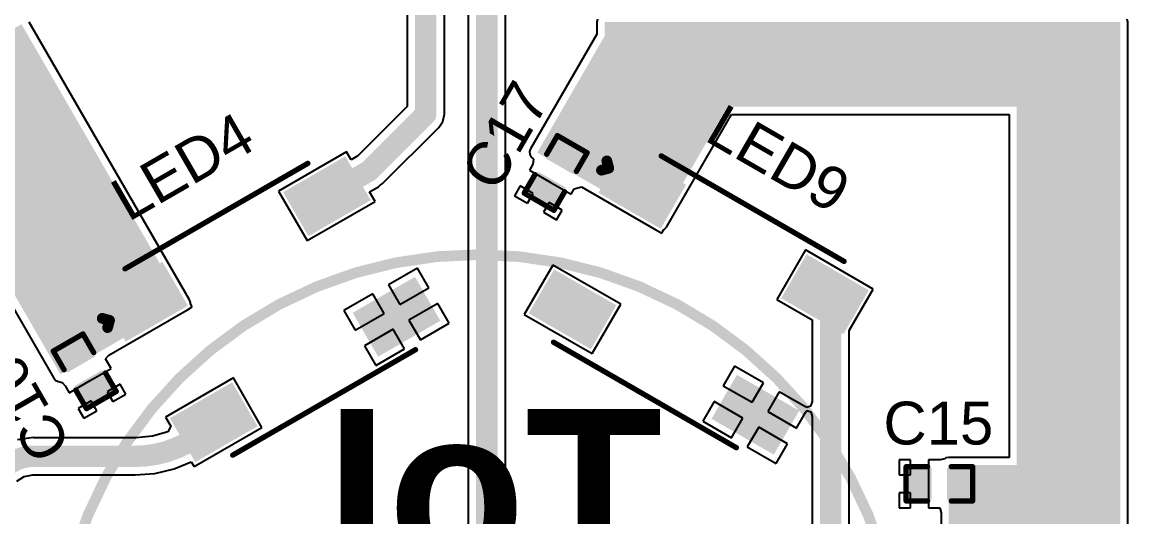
# Model space of a CAD drawing. Header units: inches. Extents: x -5 to 433, y -20 to 71.
# Drawn here: x 29.2 to 55.39, y 28.78 to 40.51 of the extents above; entities that cross this region are included whole.
import ezdxf

# ---------------------------------------------------------------- set-up
doc = ezdxf.new("R2010")
doc.units = ezdxf.units.IN
for name, color, linetype in [('Deimensions', 6, 'Continuous'), ('Top Layer', 1, 'Continuous'), ('Top Overlay', 2, 'Continuous'), ('Top Paste', 8, 'Continuous'), ('Top Solder', 216, 'Continuous')]:
    doc.layers.add(name, color=color, linetype=linetype)
doc.styles.add('Arial', font='', dxfattribs={"height": 0.2})
doc.styles.add('Arial_Bold', font='', dxfattribs={"height": 0.2})
doc.styles.get('Arial').set_extended_font_data('Arial')
doc.styles.get('Arial_Bold').set_extended_font_data('Arial', bold=True)

msp = doc.modelspace()

# ---------------------------------------------------------------- hatches: boundary and pattern name
at = {"layer": 'Top Layer'}
for points in [[(30.108, 32.163), (33.01, 33.839), (29.184, 40.465), (26.282, 38.79)], [(55.16, 40.513), (42.996, 40.513), (42.996, 38.506), (55.16, 38.506)], [(52.759, 10.369), (55.21, 10.369), (55.21, 40.513), (52.759, 40.513)], [(41.401, 37.419), (44.303, 35.744), (45.898, 38.506), (42.996, 40.182)], [(42.233, 36.986), (41.683, 37.304), (41.912, 37.7), (42.462, 37.382)], [(43.487, 37.369), (44.786, 36.619), (44.286, 35.753), (42.987, 36.503)], [(37.318, 36.326), (36.019, 35.576), (35.519, 36.442), (36.818, 37.192)], [(41.763, 36.173), (41.213, 36.49), (41.442, 36.886), (41.992, 36.569)], [(48.617, 33.253), (47.318, 34.003), (47.818, 34.869), (49.117, 34.119)], [(31.188, 33.942), (32.487, 34.692), (32.987, 33.826), (31.688, 33.076)], [(37.169, 33.584), (38.468, 34.334), (38.968, 33.468), (37.669, 32.718)], [(41.837, 34.511), (43.136, 33.761), (42.636, 32.895), (41.337, 33.645)], [(30.838, 32.601), (30.288, 32.283), (30.059, 32.679), (30.609, 32.997)], [(31.307, 31.787), (30.757, 31.469), (30.529, 31.865), (31.079, 32.183)], [(46.168, 32.011), (47.467, 31.261), (46.967, 30.395), (45.668, 31.145)], [(32.838, 31.084), (34.137, 31.834), (34.637, 30.968), (33.338, 30.218)], [(50.228, 29.248), (50.228, 29.883), (50.685, 29.883), (50.685, 29.248)], [(55.21, 30.01), (51.15, 30.01), (51.15, 26.75), (55.21, 26.75)], [(51.167, 29.248), (51.167, 29.883), (51.625, 29.883), (51.625, 29.248)]]:
    msp.add_hatch(color=1, dxfattribs=at).paths.add_polyline_path(points)
at = {"layer": 'Top Paste'}
for points in [[(42.233, 36.986), (41.683, 37.304), (41.912, 37.7), (42.462, 37.382)], [(43.487, 37.369), (44.786, 36.619), (44.286, 35.753), (42.987, 36.503)], [(37.318, 36.326), (36.019, 35.576), (35.519, 36.442), (36.818, 37.192)], [(41.763, 36.173), (41.213, 36.49), (41.442, 36.886), (41.992, 36.569)], [(48.617, 33.253), (47.318, 34.003), (47.818, 34.869), (49.117, 34.119)], [(31.188, 33.942), (32.487, 34.692), (32.987, 33.826), (31.688, 33.076)], [(37.169, 33.584), (38.468, 34.334), (38.968, 33.468), (37.669, 32.718)], [(41.837, 34.511), (43.136, 33.761), (42.636, 32.895), (41.337, 33.645)], [(30.838, 32.601), (30.288, 32.283), (30.059, 32.679), (30.609, 32.997)], [(31.307, 31.787), (30.757, 31.469), (30.529, 31.865), (31.079, 32.183)], [(46.168, 32.011), (47.467, 31.261), (46.967, 30.395), (45.668, 31.145)], [(32.838, 31.084), (34.137, 31.834), (34.637, 30.968), (33.338, 30.218)], [(50.228, 29.248), (50.228, 29.883), (50.685, 29.883), (50.685, 29.248)], [(51.167, 29.248), (51.167, 29.883), (51.625, 29.883), (51.625, 29.248)]]:
    msp.add_hatch(color=8, dxfattribs=at).paths.add_polyline_path(points)
at = {"layer": 'Top Solder'}
for points in [[(42.255, 36.905), (41.601, 37.282), (41.89, 37.782), (42.544, 37.404)], [(43.45, 37.508), (44.925, 36.656), (44.324, 35.614), (42.849, 36.466)], [(37.456, 36.289), (35.981, 35.437), (35.38, 36.479), (36.855, 37.331)], [(41.785, 36.091), (41.131, 36.468), (41.42, 36.968), (42.074, 36.591)], [(48.654, 33.114), (47.179, 33.966), (47.78, 35.008), (49.255, 34.156)], [(31.05, 33.979), (32.525, 34.831), (33.126, 33.789), (31.651, 32.937)], [(41.8, 34.65), (43.275, 33.799), (42.674, 32.757), (41.199, 33.608)], [(37.03, 33.621), (38.505, 34.473), (39.106, 33.431), (37.631, 32.579)], [(30.919, 32.579), (30.266, 32.201), (29.977, 32.701), (30.631, 33.079)], [(31.389, 31.765), (30.736, 31.387), (30.447, 31.887), (31.101, 32.265)], [(32.7, 31.121), (34.175, 31.973), (34.776, 30.931), (33.301, 30.079)], [(46.13, 32.15), (47.605, 31.299), (47.004, 30.257), (45.529, 31.108)], [(50.168, 29.188), (50.168, 29.943), (50.745, 29.943), (50.745, 29.188)], [(51.107, 29.188), (51.107, 29.943), (51.685, 29.943), (51.685, 29.188)]]:
    msp.add_hatch(color=216, dxfattribs=at).paths.add_polyline_path(points)

# ---------------------------------------------------------------- linework, layer by layer
at = {"layer": 'Deimensions'}
msp.add_lwpolyline([(50, 25, 0.254, 0.254, 1), (30, 25, 0.254, 0.254, 1)], format="xyseb", close=True, dxfattribs=at)
at = {"layer": 'Top Layer'}
for p, q in [((38.32, 49.824), (38.32, 38.511)), ((39.201, 38.328), (39.201, 49.642)), ((39.768, 47.593), (39.768, 27.444)), ((40.648, 27.262), (40.648, 47.411)), ((33.167, 33.929), (29.365, 40.514)), ((42.828, 40.582), (42.814, 40.513)), ((42.814, 40.513), (42.814, 40.231)), ((55.391, 40.513), (55.377, 40.582)), ((55.391, 11.811), (55.391, 40.513)), ((42.814, 40.231), (41.244, 37.51)), ((38.32, 38.511), (37.148, 37.339)), ((39.167, 38.16), (39.201, 38.328)), ((44.46, 35.653), (46.002, 38.325)), ((46.002, 38.325), (52.577, 38.325)), ((52.577, 38.325), (52.577, 30.191)), ((37.73, 36.675), (39.072, 38.017)), ((39.072, 38.017), (39.167, 38.16)), ((41.244, 37.51), (41.221, 37.443)), ((36.883, 37.435), (35.276, 36.507)), ((36.991, 37.248), (36.883, 37.435)), ((37.148, 37.339), (36.991, 37.248)), ((41.221, 37.443), (41.225, 37.373)), ((41.225, 37.373), (41.257, 37.309)), ((41.257, 37.309), (41.31, 37.262)), ((41.31, 37.262), (41.297, 37.143)), ((27.05, 37.097), (29.951, 32.073)), ((41.297, 37.143), (41.215, 37.002)), ((41.215, 37.002), (41.71, 36.716)), ((37.682, 36.643), (37.73, 36.675)), ((41.71, 36.716), (42.205, 36.431)), ((35.276, 36.507), (35.953, 35.333)), ((37.431, 36.485), (37.639, 36.605)), ((37.56, 36.261), (37.431, 36.485)), ((37.639, 36.605), (37.682, 36.643)), ((41, 36.628), (40.866, 36.397)), ((41.308, 36.45), (41, 36.628)), ((41.174, 36.219), (41.308, 36.45)), ((42.205, 36.431), (42.278, 36.557)), ((42.278, 36.557), (42.45, 36.604)), ((42.45, 36.604), (44.212, 35.587)), ((35.953, 35.333), (37.56, 36.261)), ((40.866, 36.397), (41.174, 36.219)), ((41.681, 36.234), (41.548, 36.003)), ((41.989, 36.057), (41.681, 36.234)), ((41.548, 36.003), (41.856, 35.826)), ((41.856, 35.826), (41.989, 36.057)), ((44.413, 35.6), (44.46, 35.653)), ((44.46, 35.653), (44.46, 35.653)), ((44.212, 35.587), (44.229, 35.581)), ((44.229, 35.581), (44.352, 35.51)), ((44.352, 35.51), (44.399, 35.593)), ((44.399, 35.593), (44.413, 35.6)), ((47.752, 35.112), (47.075, 33.938)), ((49.359, 34.184), (47.752, 35.112)), ((38.561, 34.681), (37.878, 34.287)), ((38.83, 34.215), (38.561, 34.681)), ((41.772, 34.754), (41.095, 33.58)), ((43.379, 33.826), (41.772, 34.754)), ((37.504, 34.071), (36.822, 33.677)), ((37.773, 33.605), (37.504, 34.071)), ((37.878, 34.287), (38.147, 33.821)), ((38.147, 33.821), (38.83, 34.215)), ((48.79, 33.199), (49.359, 34.184)), ((33.19, 33.862), (33.167, 33.929)), ((33.188, 33.834), (33.19, 33.862)), ((33.23, 33.761), (33.188, 33.834)), ((39.045, 33.841), (38.363, 33.447)), ((39.315, 33.375), (39.045, 33.841)), ((42.702, 32.652), (43.379, 33.826)), ((47.075, 33.938), (47.91, 33.456)), ((31.253, 32.615), (33.101, 33.682)), ((33.101, 33.682), (33.114, 33.694)), ((33.101, 33.682), (33.101, 33.682)), ((33.114, 33.694), (33.23, 33.761)), ((36.822, 33.677), (37.091, 33.211)), ((37.091, 33.211), (37.773, 33.605)), ((41.095, 33.58), (42.702, 32.652)), ((38.363, 33.447), (38.632, 32.981)), ((38.632, 32.981), (39.315, 33.375)), ((47.91, 33.456), (47.91, 31.52)), ((37.989, 33.231), (37.307, 32.837)), ((38.258, 32.765), (37.989, 33.231)), ((48.79, 28.428), (48.79, 33.199)), ((37.307, 32.837), (37.576, 32.371)), ((37.576, 32.371), (38.258, 32.765)), ((31.172, 32.53), (31.253, 32.615)), ((31.219, 32.449), (31.172, 32.53)), ((30.81, 32.013), (31.305, 32.299)), ((31.305, 32.299), (31.219, 32.449)), ((46.075, 32.358), (45.805, 31.892)), ((46.757, 31.964), (46.075, 32.358)), ((29.951, 32.073), (29.997, 32.019)), ((29.997, 32.019), (30.061, 31.988)), ((30.061, 31.988), (30.148, 31.967)), ((30.148, 31.967), (30.22, 31.893)), ((30.315, 31.727), (30.81, 32.013)), ((34.203, 32.077), (32.596, 31.149)), ((34.88, 30.903), (34.203, 32.077)), ((46.488, 31.498), (46.757, 31.964)), ((30.22, 31.893), (30.315, 31.727)), ((31.521, 31.925), (31.213, 31.747)), ((31.213, 31.747), (31.346, 31.516)), ((31.346, 31.516), (31.654, 31.694)), ((31.654, 31.694), (31.521, 31.925)), ((45.805, 31.892), (46.488, 31.498)), ((47.131, 31.748), (46.862, 31.282)), ((47.726, 31.405), (47.131, 31.748)), ((30.839, 31.531), (30.531, 31.353)), ((30.972, 31.3), (30.839, 31.531)), ((45.59, 31.518), (45.321, 31.052)), ((46.272, 31.124), (45.59, 31.518)), ((47.91, 31.52), (47.874, 31.408)), ((30.531, 31.353), (30.665, 31.122)), ((30.665, 31.122), (30.972, 31.3)), ((46.862, 31.282), (47.544, 30.888)), ((47.544, 30.888), (47.756, 31.255)), ((47.783, 31.372), (47.726, 31.405)), ((47.756, 31.255), (47.783, 31.301)), ((47.874, 31.408), (47.783, 31.372)), ((47.783, 31.301), (47.882, 31.274)), ((47.874, 31.408), (47.874, 31.408)), ((47.874, 31.408), (47.874, 31.408)), ((47.882, 31.274), (47.882, 31.274)), ((47.882, 31.274), (47.882, 31.274)), ((47.882, 31.274), (47.91, 31.158)), ((32.596, 31.149), (32.719, 30.935)), ((32.719, 30.935), (32.71, 30.903)), ((45.321, 31.052), (46.003, 30.658)), ((46.003, 30.658), (46.272, 31.124)), ((46.646, 30.908), (46.377, 30.442)), ((47.329, 30.514), (46.646, 30.908)), ((47.91, 31.158), (47.91, 28.428)), ((29.469, 30.662), (29.092, 30.612)), ((29.469, 30.658), (29.469, 30.662)), ((31.878, 30.658), (29.469, 30.658)), ((31.898, 30.654), (31.878, 30.658)), ((32.289, 30.693), (31.898, 30.654)), ((32.649, 30.802), (32.289, 30.693)), ((32.71, 30.903), (32.649, 30.802)), ((33.273, 29.975), (34.88, 30.903)), ((46.377, 30.442), (47.06, 30.048)), ((47.06, 30.048), (47.329, 30.514)), ((50.24, 30.137), (49.974, 30.137)), ((49.974, 30.137), (49.974, 29.781)), ((50.24, 29.781), (50.24, 30.137)), ((50.903, 30.137), (50.672, 30.137)), ((50.672, 30.137), (50.672, 29.566)), ((50.941, 30.137), (50.903, 30.137)), ((51.056, 30.161), (50.941, 30.137)), ((51.081, 30.178), (51.056, 30.161)), ((51.15, 30.191), (51.081, 30.178)), ((52.577, 30.191), (51.15, 30.191)), ((32.344, 29.814), (32.799, 29.923)), ((32.799, 29.923), (33.206, 30.091)), ((33.206, 30.091), (33.273, 29.975)), ((29.074, 29.625), (29.247, 29.74)), ((29.247, 29.74), (29.452, 29.781)), ((29.452, 29.781), (29.469, 29.778)), ((29.469, 29.778), (31.878, 29.778)), ((31.878, 29.777), (32.344, 29.814)), ((31.878, 29.778), (31.878, 29.777)), ((49.974, 29.781), (50.24, 29.781)), ((50.24, 29.35), (49.974, 29.35)), ((49.974, 29.35), (49.974, 28.994)), ((50.24, 28.994), (50.24, 29.35)), ((50.672, 29.566), (50.672, 28.994)), ((49.974, 28.994), (50.24, 28.994)), ((50.672, 28.994), (50.939, 28.994)), ((50.939, 28.994), (50.969, 28.879)), ((50.969, 28.879), (50.969, 26.75))]:
    msp.add_line(p, q, dxfattribs=at)
for points in [[(38.76, 38.328, 0.508, 0.508, 0), (38.76, 49.824, 0.508, 0.508, 0)], [(40.208, 27.262, 0.508, 0.508, 0), (40.208, 47.593, 0.508, 0.508, 0)], [(37.419, 36.986, 0.508, 0.508, 0), (38.76, 38.328, 0.508, 0.508, 0)], [(36.837, 36.651, 0.508, 0.508, 0), (37.419, 36.986, 0.508, 0.508, 0)], [(36.418, 36.384, 0.508, 0.508, 0), (36.837, 36.651, 0.508, 0.508, 0)], [(48.217, 34.061, 0.508, 0.508, -0.198912), (48.35, 33.74, 0.508, 0.508, 0)], [(48.35, 27.5, 0.508, 0.508, 0), (48.35, 33.74, 0.508, 0.508, 0)], [(33.674, 30.962, 0.508, 0.508, -0.198912), (31.878, 30.218, 0.508, 0.508, 0)], [(33.674, 30.962, 0.508, 0.508, 0), (33.738, 31.026, 0.508, 0.508, 0)], [(28.753, 29.921, 0.508, 0.508, -0.198912), (29.469, 30.218, 0.508, 0.508, 0)], [(29.469, 30.218, 0.508, 0.508, 0), (31.878, 30.218, 0.508, 0.508, 0)]]:
    msp.add_lwpolyline(points, format="xyseb", dxfattribs=at)
for points in [[(38.633, 38.328, 0.254, 0.254, 1), (38.887, 38.328, 0.254, 0.254, 1)], [(38.633, 38.328, 0.254, 0.254, 1), (38.887, 38.328, 0.254, 0.254, 1)], [(37.292, 36.986, 0.254, 0.254, 1), (37.546, 36.986, 0.254, 0.254, 1)], [(37.292, 36.986, 0.254, 0.254, 1), (37.546, 36.986, 0.254, 0.254, 1)], [(36.71, 36.651, 0.254, 0.254, 1), (36.964, 36.651, 0.254, 0.254, 1)], [(36.71, 36.651, 0.254, 0.254, 1), (36.964, 36.651, 0.254, 0.254, 1)], [(36.291, 36.384, 0.254, 0.254, 1), (36.545, 36.384, 0.254, 0.254, 1)], [(48.09, 34.061, 0.254, 0.254, 1), (48.344, 34.061, 0.254, 0.254, 1)], [(48.223, 33.74, 0.254, 0.254, 1), (48.477, 33.74, 0.254, 0.254, 1)], [(48.223, 33.74, 0.254, 0.254, 1), (48.477, 33.74, 0.254, 0.254, 1)], [(33.547, 30.962, 0.254, 0.254, 1), (33.801, 30.962, 0.254, 0.254, 1)], [(33.547, 30.962, 0.254, 0.254, 1), (33.801, 30.962, 0.254, 0.254, 1)], [(33.611, 31.026, 0.254, 0.254, 1), (33.865, 31.026, 0.254, 0.254, 1)], [(29.342, 30.218, 0.254, 0.254, 1), (29.596, 30.218, 0.254, 0.254, 1)], [(29.342, 30.218, 0.254, 0.254, 1), (29.596, 30.218, 0.254, 0.254, 1)], [(31.751, 30.218, 0.254, 0.254, 1), (32.005, 30.218, 0.254, 0.254, 1)], [(31.751, 30.218, 0.254, 0.254, 1), (32.005, 30.218, 0.254, 0.254, 1)]]:
    msp.add_lwpolyline(points, format="xyseb", close=True, dxfattribs=at)
at = {"layer": 'Top Overlay'}
for points in [[(41.625, 37.381, 0.127, 0.127, 0), (41.879, 37.821, 0.127, 0.127, 0)], [(41.879, 37.821, 0.127, 0.127, 0), (42.583, 37.415, 0.127, 0.127, 0)], [(42.329, 36.975, 0.127, 0.127, 0), (42.583, 37.415, 0.127, 0.127, 0)], [(31.638, 34.664, 0.127, 0.127, 0), (35.968, 37.164, 0.127, 0.127, 0)], [(42.922, 37.002, 0.254, 0.254, 0), (43.049, 37.222, 0.254, 0.254, 0)], [(43.049, 37.222, 0.254, 0.254, 0), (43.096, 37.049, 0.254, 0.254, 0)], [(44.337, 37.341, 0.127, 0.127, 0), (48.667, 34.841, 0.127, 0.127, 0)], [(41.092, 36.458, 0.127, 0.127, 0), (41.346, 36.898, 0.127, 0.127, 0)], [(42.922, 37.002, 0.254, 0.254, 0), (43.096, 37.049, 0.254, 0.254, 0)], [(41.092, 36.458, 0.127, 0.127, 0), (41.796, 36.051, 0.127, 0.127, 0)], [(41.796, 36.051, 0.127, 0.127, 0), (42.05, 36.491, 0.127, 0.127, 0)], [(31.097, 33.489, 0.254, 0.254, 0), (31.224, 33.269, 0.254, 0.254, 0)], [(31.097, 33.489, 0.254, 0.254, 0), (31.27, 33.442, 0.254, 0.254, 0)], [(31.224, 33.269, 0.254, 0.254, 0), (31.27, 33.442, 0.254, 0.254, 0)], [(29.938, 32.712, 0.127, 0.127, 0), (30.641, 33.118, 0.127, 0.127, 0)], [(30.641, 33.118, 0.127, 0.127, 0), (30.895, 32.678, 0.127, 0.127, 0)], [(29.938, 32.712, 0.127, 0.127, 0), (30.192, 32.272, 0.127, 0.127, 0)], [(34.188, 30.246, 0.127, 0.127, 0), (38.518, 32.746, 0.127, 0.127, 0)], [(41.787, 32.923, 0.127, 0.127, 0), (46.117, 30.423, 0.127, 0.127, 0)], [(31.175, 32.194, 0.127, 0.127, 0), (31.429, 31.754, 0.127, 0.127, 0)], [(30.471, 31.788, 0.127, 0.127, 0), (30.725, 31.348, 0.127, 0.127, 0)], [(30.725, 31.348, 0.127, 0.127, 0), (31.429, 31.754, 0.127, 0.127, 0)], [(50.139, 29.159, 0.127, 0.127, 0), (50.139, 29.972, 0.127, 0.127, 0)], [(50.139, 29.972, 0.127, 0.127, 0), (50.647, 29.972, 0.127, 0.127, 0)], [(51.206, 29.972, 0.127, 0.127, 0), (51.714, 29.972, 0.127, 0.127, 0)], [(51.714, 29.159, 0.127, 0.127, 0), (51.714, 29.972, 0.127, 0.127, 0)], [(50.139, 29.159, 0.127, 0.127, 0), (50.647, 29.159, 0.127, 0.127, 0)], [(51.206, 29.159, 0.127, 0.127, 0), (51.714, 29.159, 0.127, 0.127, 0)]]:
    msp.add_lwpolyline(points, format="xyseb", dxfattribs=at)
for points in [[(41.847, 37.821, 0.0635, 0.0635, 1), (41.911, 37.821, 0.0635, 0.0635, 1)], [(41.847, 37.821, 0.0635, 0.0635, 1), (41.911, 37.821, 0.0635, 0.0635, 1)], [(42.551, 37.415, 0.0635, 0.0635, 1), (42.615, 37.415, 0.0635, 0.0635, 1)], [(42.551, 37.415, 0.0635, 0.0635, 1), (42.615, 37.415, 0.0635, 0.0635, 1)], [(35.936, 37.164, 0.0635, 0.0635, 1), (35.999, 37.164, 0.0635, 0.0635, 1)], [(41.593, 37.381, 0.0635, 0.0635, 1), (41.657, 37.381, 0.0635, 0.0635, 1)], [(42.986, 37.222, 0.127, 0.127, 1), (43.113, 37.222, 0.127, 0.127, 1)], [(42.986, 37.222, 0.127, 0.127, 1), (43.113, 37.222, 0.127, 0.127, 1)], [(44.306, 37.341, 0.0635, 0.0635, 1), (44.369, 37.341, 0.0635, 0.0635, 1)], [(41.314, 36.898, 0.0635, 0.0635, 1), (41.377, 36.898, 0.0635, 0.0635, 1)], [(42.297, 36.975, 0.0635, 0.0635, 1), (42.361, 36.975, 0.0635, 0.0635, 1)], [(42.859, 37.002, 0.127, 0.127, 1), (42.986, 37.002, 0.127, 0.127, 1)], [(42.859, 37.002, 0.127, 0.127, 1), (42.986, 37.002, 0.127, 0.127, 1)], [(43.032, 37.049, 0.127, 0.127, 1), (43.159, 37.049, 0.127, 0.127, 1)], [(43.032, 37.049, 0.127, 0.127, 1), (43.159, 37.049, 0.127, 0.127, 1)], [(41.06, 36.458, 0.0635, 0.0635, 1), (41.123, 36.458, 0.0635, 0.0635, 1)], [(41.06, 36.458, 0.0635, 0.0635, 1), (41.123, 36.458, 0.0635, 0.0635, 1)], [(42.018, 36.491, 0.0635, 0.0635, 1), (42.081, 36.491, 0.0635, 0.0635, 1)], [(41.764, 36.051, 0.0635, 0.0635, 1), (41.827, 36.051, 0.0635, 0.0635, 1)], [(41.764, 36.051, 0.0635, 0.0635, 1), (41.827, 36.051, 0.0635, 0.0635, 1)], [(48.636, 34.841, 0.0635, 0.0635, 1), (48.699, 34.841, 0.0635, 0.0635, 1)], [(31.606, 34.664, 0.0635, 0.0635, 1), (31.669, 34.664, 0.0635, 0.0635, 1)], [(31.033, 33.489, 0.127, 0.127, 1), (31.16, 33.489, 0.127, 0.127, 1)], [(31.033, 33.489, 0.127, 0.127, 1), (31.16, 33.489, 0.127, 0.127, 1)], [(31.207, 33.442, 0.127, 0.127, 1), (31.334, 33.442, 0.127, 0.127, 1)], [(31.207, 33.442, 0.127, 0.127, 1), (31.334, 33.442, 0.127, 0.127, 1)], [(31.16, 33.269, 0.127, 0.127, 1), (31.287, 33.269, 0.127, 0.127, 1)], [(31.16, 33.269, 0.127, 0.127, 1), (31.287, 33.269, 0.127, 0.127, 1)], [(30.61, 33.118, 0.0635, 0.0635, 1), (30.673, 33.118, 0.0635, 0.0635, 1)], [(30.61, 33.118, 0.0635, 0.0635, 1), (30.673, 33.118, 0.0635, 0.0635, 1)], [(29.906, 32.712, 0.0635, 0.0635, 1), (29.969, 32.712, 0.0635, 0.0635, 1)], [(29.906, 32.712, 0.0635, 0.0635, 1), (29.969, 32.712, 0.0635, 0.0635, 1)], [(30.864, 32.678, 0.0635, 0.0635, 1), (30.927, 32.678, 0.0635, 0.0635, 1)], [(38.487, 32.746, 0.0635, 0.0635, 1), (38.55, 32.746, 0.0635, 0.0635, 1)], [(41.755, 32.923, 0.0635, 0.0635, 1), (41.818, 32.923, 0.0635, 0.0635, 1)], [(30.16, 32.272, 0.0635, 0.0635, 1), (30.223, 32.272, 0.0635, 0.0635, 1)], [(31.143, 32.194, 0.0635, 0.0635, 1), (31.207, 32.194, 0.0635, 0.0635, 1)], [(30.439, 31.788, 0.0635, 0.0635, 1), (30.503, 31.788, 0.0635, 0.0635, 1)], [(31.397, 31.754, 0.0635, 0.0635, 1), (31.461, 31.754, 0.0635, 0.0635, 1)], [(31.397, 31.754, 0.0635, 0.0635, 1), (31.461, 31.754, 0.0635, 0.0635, 1)], [(30.693, 31.348, 0.0635, 0.0635, 1), (30.757, 31.348, 0.0635, 0.0635, 1)], [(30.693, 31.348, 0.0635, 0.0635, 1), (30.757, 31.348, 0.0635, 0.0635, 1)], [(46.085, 30.423, 0.0635, 0.0635, 1), (46.148, 30.423, 0.0635, 0.0635, 1)], [(34.157, 30.246, 0.0635, 0.0635, 1), (34.22, 30.246, 0.0635, 0.0635, 1)], [(50.107, 29.972, 0.0635, 0.0635, 1), (50.17, 29.972, 0.0635, 0.0635, 1)], [(50.107, 29.972, 0.0635, 0.0635, 1), (50.17, 29.972, 0.0635, 0.0635, 1)], [(50.615, 29.972, 0.0635, 0.0635, 1), (50.678, 29.972, 0.0635, 0.0635, 1)], [(51.174, 29.972, 0.0635, 0.0635, 1), (51.237, 29.972, 0.0635, 0.0635, 1)], [(51.682, 29.972, 0.0635, 0.0635, 1), (51.745, 29.972, 0.0635, 0.0635, 1)], [(51.682, 29.972, 0.0635, 0.0635, 1), (51.745, 29.972, 0.0635, 0.0635, 1)], [(50.107, 29.159, 0.0635, 0.0635, 1), (50.17, 29.159, 0.0635, 0.0635, 1)], [(50.107, 29.159, 0.0635, 0.0635, 1), (50.17, 29.159, 0.0635, 0.0635, 1)], [(50.615, 29.159, 0.0635, 0.0635, 1), (50.678, 29.159, 0.0635, 0.0635, 1)], [(51.174, 29.159, 0.0635, 0.0635, 1), (51.237, 29.159, 0.0635, 0.0635, 1)], [(51.682, 29.159, 0.0635, 0.0635, 1), (51.745, 29.159, 0.0635, 0.0635, 1)], [(51.682, 29.159, 0.0635, 0.0635, 1), (51.745, 29.159, 0.0635, 0.0635, 1)]]:
    msp.add_lwpolyline(points, format="xyseb", close=True, dxfattribs=at)

# ---------------------------------------------------------------- texts
for s, height, rotation, style, p in [('C17', 1.016, 60, 'Arial', (40.433, 36.444)), ('LED9', 1.016, 330, 'Arial', (45.327, 37.728)), ('LED4', 1.016, 30, 'Arial', (31.712, 35.764)), ('C10', 1.016, 120, 'Arial', (30.389, 30.471)), ('IoT', 3.81, 360, 'Arial_Bold', (36.388, 27.528))]:
    msp.add_text(s, height=height, rotation=rotation, dxfattribs=dict(at, style=style)).set_placement(p)
at = {"layer": 'Top Overlay', "style": 'Arial'}
msp.add_text('C15', height=1.016, dxfattribs=at).set_placement((49.6, 30.498))

doc.saveas('drawing.dxf')
